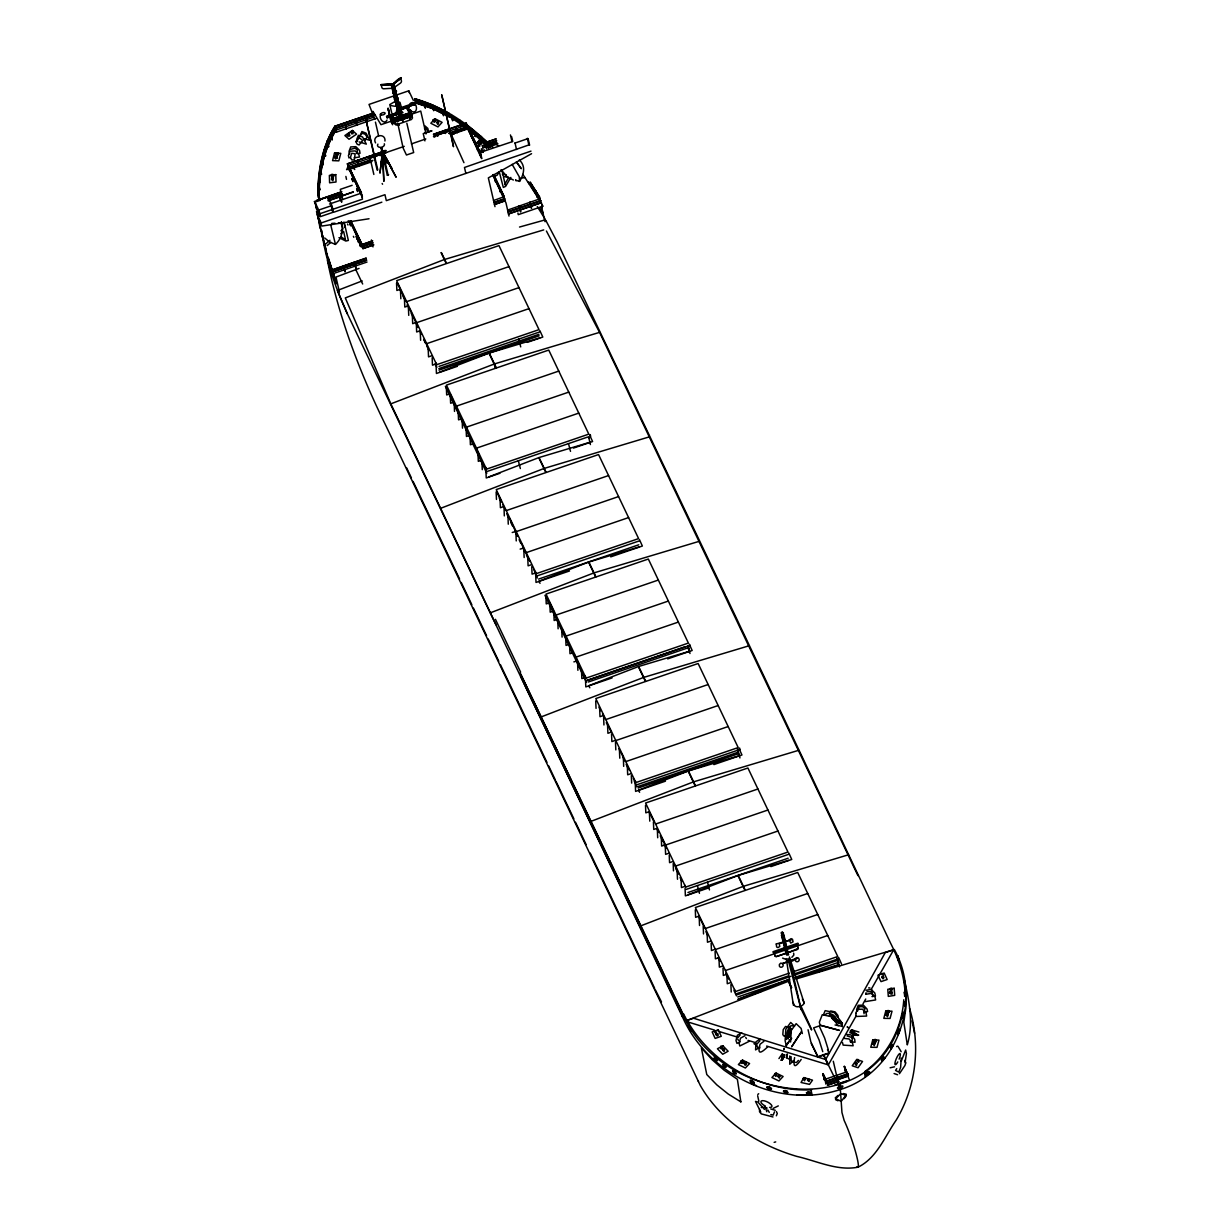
<?xml version="1.0" encoding="UTF-8"?>
<svg xmlns="http://www.w3.org/2000/svg" width="1230" height="1230" viewBox="0 0 1230 1230"><rect width="100%" height="100%" fill="white"/><g stroke="black" fill="none" stroke-linecap="round" stroke-linejoin="round"><path stroke-width="1.5" d="M353.302 131.564L351.934 132.717M904.865 1006.079L904.911 1002.527M434.528 134.331L437.788 136.161M341.725 191.926L316.541 200.552L341.617 191.711M366.186 258.3L333.361 269.524L366.11 258.054M334.206 273.26L367.032 262.036M362.481 246.707L373.167 242.787L362.404 246.477M449.119 113.345L431.73 104.704L414.941 98.784C444.814 107.087 470.767 125.614 492.523 147.262M424.965 133.086L431.991 130.903M493.522 200.567L504.208 196.646M483.559 143.111L496.274 138.867L483.59 143.372M482.714 147.954L497.058 142.772L482.683 147.708M507.59 210.099L540.324 198.676M540.8 200.613L507.975 211.883L540.939 200.767M508.436 213.836L541.431 202.658L508.513 214.035M541.246 202.643L542.768 206.256L518.276 214.65L517.907 213.021M541.323 202.827L522.873 174.399M477.317 149.799L477.655 150.029M479.562 143.495L480.423 142.357M905.049 991.826L905.28 996.239L905.049 991.826C903.881 974.744 898.284 958.385 890.597 943.179L725.838 595.935M317.786 195.263C317.878 171.37 321.937 146.801 334.821 126.26L336.451 132.225M318.032 195.232C318.124 171.354 322.183 146.816 335.052 126.306L372.982 113.129M318.247 197.246C318.339 173.353 322.398 148.784 335.283 128.243L373.443 115.113M318.493 197.215C318.585 173.338 322.629 148.799 335.513 128.289L375.335 114.728M318.708 199.229C318.801 175.337 322.844 150.767 335.744 130.226M318.954 199.199C319.047 175.321 323.09 150.783 335.975 130.272M358.468 138.191L358.514 137.084M790.598 1041.979L791.259 1030.463L796.148 1023.668L801.114 1028.434L802.344 1033.538M839.337 1023.591C836.431 1019.947 844.195 1022.76 841.981 1023.944M850.284 1031.647C854.435 1031.524 848.854 1028.787 851.083 1032.508C854.266 1036.337 855.88 1030.156 851.529 1030.171M780.696 1060.168C785.893 1059.599 781.773 1052.634 781.696 1060.306M791.413 1029.648C790.982 1025.113 787.246 1033.369 790.46 1032.277M836.892 1022.376L835.631 1017.179L832.925 1014.781L829.681 1013.428L826.76 1013.458L824.961 1014.888M837.876 1017.225L838.014 1015.519L835.093 1011.906L830.773 1010.983L829.512 1011.983M381.392 161.499L384.513 162.068M722.164 1046.868C721.334 1053.541 719.55 1042.394 721.902 1047.407M776.422 1074.39C776.115 1080.57 773.178 1070.177 776.33 1074.559M396.337 93.757L393.662 94.556M398.213 101.49L395.537 102.29M396.321 105.488L398.935 104.442L396.337 105.719M805.266 1078.71C805.804 1076.235 800.853 1078.925 804.02 1079.387M830.096 1015.427L838.814 1022.484M718.013 1033.6L717.321 1034.399M718.366 1035.014C717.336 1037.674 714.369 1033.569 716.583 1032.8M904.096 1002.865L904.25 1001.835L904.465 1003.034M789.752 1055.986L789.752 1064.227L793.934 1060.491M794.595 1057.6C792.935 1067.425 794.795 1068.486 801.191 1059.476M865.859 994.148L866.012 992.779M357.284 151.521L357.438 150.26L355.178 148.184L350.688 149.307M382.315 153.012L379.962 173.138L382.515 153.012M855.711 1034.584L851.913 1030.986M857.971 1035.445L855.972 1035.107M891.427 992.656C894.994 995.916 885.369 993.071 891.596 990.919C894.195 985.322 886.292 990.119 891.566 989.412M892.027 992.164L891.104 991.057M335.021 157.594C333.361 154.334 339.48 157.163 335.16 157.794M336.282 154.304C333.545 151.967 340.51 152.474 336.805 154.442M337.005 157.963L335.559 159.054L334.745 157.302M338.05 154.596L336.605 155.672L335.898 154.088M903.789 999.759C901.959 1027.942 887.753 1055.109 864.705 1071.668L865.12 1076.803L870.517 1072.422M414.91 99.015L416.063 103.366M395.491 90.267C398.812 91.727 392.601 94.664 392.631 91.543M394.461 99.615L394.523 98.323M397.29 97.693C400.857 99.369 393.523 102.105 394.615 98.615M396.46 90.928L395.214 93.065L392.739 92.511L392.8 91.205L396.291 90.943M874.868 1043.532C872.27 1041.656 875.591 1037.028 875.668 1040.657M784.279 1054.679L782.972 1057.17L782.941 1054.786M786.431 1039.488L788.399 1034.292L789.829 1034.322M784.909 1054.833L783.833 1057.508M903.066 1018.302L904.127 1011.414M451.564 134.008L465.74 129.089L451.533 133.747M856.787 1063.397C853.051 1059.553 856.987 1069.731 856.818 1063.212M759.556 1109.491L759.54 1111.782L761.293 1113.888L772.978 1116.963M789.629 1059.353L786.431 1057.692L787.062 1054.11M856.557 1009.861L858.233 1005.31L863.352 1005.11L866.996 1009L867.611 1011.552L864.075 1012.152M857.402 1011.337L859.186 1006.77L862.614 1006.632L864.875 1008.831L863.983 1013.72M790.629 1029.787L790.598 1028.864L789.091 1034.599L789.967 1031.739M905.08 1062.689L906.418 1053.572L905.664 1050.036L901.236 1061.213M778.944 1058.569L782.388 1053.618M477.655 142.511L477.471 141.911M789.414 1036.952L789.814 1034.245M902.497 1013.751C878.528 1124.558 720.411 1103.51 682.819 1013.904M791.075 1056.632L791.198 1060.983L795.456 1062.428M774.131 952.097L775.131 955.895M377.149 170.109L374.258 157.717L375.288 158.409L374.258 157.717M451.01 133.978L453.486 146.724L441.708 94.756L450.78 134.562M898.792 1033.415L899.745 1030.279M360.405 134.993L361.912 131.533L366.063 133.163L369.815 140.312L364.372 138.775M349.351 134.516C351.903 137.391 344.907 135.807 348.244 135.131M823.531 1014.627L825.161 1010.645L834.355 1012.613L841.089 1021.607L842.319 1026.727M515.831 180.256L519.567 181.394C523.273 175.536 526.517 166.388 519.291 159.946M898.684 1030.156C896.409 1044.132 902.036 1019.24 897.839 1033.83M539.54 197.354L530.084 182.025L539.77 197.261M530.499 184.1L540.231 199.245L530.73 184.008M530.96 186.084L540.524 201.382M391.54 116.604L392.816 116.681L391.325 116.558M392.124 115.804L391.048 115.974L391.863 115.159M381.792 147.615L388.188 175.383L387.327 175.167L381.1 148.446L382.084 147.754M407.191 107.656L408.329 108.471L408.36 107.394M387.327 175.167L388.634 174.722M411.635 115.143L409.667 117.05L392.893 122.354M774.5 1111.874L773.193 1115.103L770.841 1114.534M347.429 163.898L386.112 150.521L347.536 163.775L361.512 193.11L347.291 163.851M348.444 167.741L370.153 160.438M339.326 196.815L353.241 191.834M466.109 123.261L480.13 152.505M482.944 152.489L481.314 148.892L483.144 152.335M684.51 1017.118L520.213 672.948M337.666 153.812L337.835 152.966M336.866 156.994L335.759 157.701M742.797 1061.598C745.057 1062.566 740.245 1065.242 740.814 1061.536M841.028 1023.975L842.427 1023.222M882.525 974.375L882.54 973.514M784.217 1049.036L783.771 1049.667L784.079 1048.36M477.563 143.326L477.209 142.542M478.639 140.543L478.593 142.142L480.853 141.358L480.546 140.481M479.562 143.172L481.207 142.342M333.392 175.398C331.546 178.104 329.855 173.338 333.023 174.399C336.267 178.811 328.794 176.72 332.269 176.075M333.176 178.919C332.792 174.952 329.379 181.502 333.422 178.734M789.168 1034.691L788.43 1037.336L789.107 1034.476M782.326 1059.63L783.049 1056.939L782.295 1059.876M888.06 1014.627L886.953 1015.427M398.197 98.708L396.352 99.984L394.63 99.599M851.145 1042.394L852.359 1040.042L851.744 1037.428L847.07 1035.967M852.267 1037.905L853.558 1034.707L852.036 1033L849.761 1032.739M856.941 1063.397L855.496 1064.227M737.862 1037.736L740.091 1035.03M881.326 1058.861L883.893 1056.662L881.372 1060.66M834.463 1077.434L825.699 1059.522L885.262 952.62L894.333 949.529C922.808 1000.543 897.024 1072.314 840.367 1089.503C781.035 1109.199 711.709 1076.68 684.541 1021.346L520.613 676.177M856.295 1015.642L828.42 1064.75L823.593 1054.617L829.066 1052.972L827.498 1049.682M862.999 1003.849L865.736 999.021M871.547 988.766L893.703 949.745L795.871 979.065M504.731 184.362L508.39 178.027M477.655 142.203L477.855 142.926M499.057 172.077L497.32 175.075L495.014 176.121L494.368 175.26M510.865 177.412L505.622 186.376L503.316 187.421L499.426 172.415M797.839 948.622L787.923 952.697L796.794 949.622A1.614 1.169 -25.5 0 0 798.055 947.992L797.178 944.194M865.966 1073.344L865.428 1074.543A2.629 0.8 -48.5 0 0 865.812 1074.974L868.042 1073.129L868.226 1071.499M776.361 1115.779L777.283 1113.519L776.391 1111.536M798.408 1060.414L796.41 1062.582M891.166 1048.729L892.903 1046.007M787.4 1054.356L786.431 1057.692M790.106 1039.581L786.262 1045.485L791.705 1038.243M896.778 1068.624L895.563 1070.423L898.746 1072.114L900.637 1067.363L901.236 1058.046M899.453 1073.667L904.911 1065.549L905.864 1062.782L904.619 1060.414M324.689 237.974L329.471 241.926L335.452 244.401C341.371 238.881 344.031 230.61 340.879 222.738M733.311 1070.638L736.155 1074.082M842.227 1026.327L835.062 1024.974M787.677 1037.72L788.753 1037.597M782.588 1053.926L781.819 1056.708L783.818 1057.508M414.064 103.889L414.295 103.566A2.46 1.107 -15.7 0 0 413.711 102.613L412.696 102.536A2.291 1.03 -15.7 0 0 410.497 103.289L409.913 103.92A2.46 1.107 -15.7 0 0 410.482 104.873L411.497 104.95A2.291 1.03 -15.7 0 0 412.665 104.704M349.212 134.7C350.15 131.118 344.508 136.13 349.12 134.946M844.118 1098.667L846.148 1095.992M435.451 120.448L434.451 120.878M438.68 122.385C437.373 129.35 436.143 115.758 438.234 122.646M881.895 1061.413L885.246 1057.585M881.956 976.282L882.663 977.696M891.919 992.379L890.105 992.825M887.66 1014.996C883.709 1008 893.334 1010.63 887.614 1013.397M742.643 1061.767C744.457 1059.384 738.507 1060.844 741.398 1062.059M778.344 1076.819C783.264 1075.543 775.207 1074.42 778.667 1076.757M779.774 1076.481L779.282 1078.157L778.175 1076.634M388.695 110.239L389.91 116.712M359.56 135.977L362.42 133.224L365.202 134.316L367.14 137.037L365.003 140.374M479.1 144.986L478.532 145.863M855.573 1033.877L855.173 1035.045M856.48 1035.045L854.512 1032.216L852.851 1033.169M407.607 107.548L410.205 119.202L408.683 113.175M406.853 106.918L408.437 107.302L407.822 106.318M410.19 114.575L411.174 113.16L409.867 109.901M478.67 140.604L479.762 140.036M866.704 1072.468L869.195 1071.468L866.443 1074.759A2.629 0.8 -48.5 0 1 866.058 1074.328L867.75 1071.868M835.216 1097.929L837.999 1095.392M332.269 139.774L330.947 133.67L332.315 139.62M328.595 146.754L327.303 140.727L328.671 146.678M356.685 125.199L355.393 119.172L356.915 125.214M325.535 156.026L324.243 149.999L325.612 155.949M367.124 121.632L365.833 115.605L367.355 121.647M321.845 159.054L323.183 164.928M321.368 174.291L320.077 168.264L321.599 174.306M320.061 182.271L318.77 176.244L320.307 182.271M414.879 98.815L415.817 103.351M319.785 189.758L318.57 183.885M319.308 198.276L318.017 192.249L319.554 198.276M358.868 166.265L357.576 160.238L359.114 166.281M425.149 107.886L423.858 101.859L425.396 107.886M370.199 162.391L368.877 156.518M358.145 189.405L356.7 183.301L358.238 189.343M443.4 115.758L442.216 109.747M452.532 120.632L451.256 114.621L452.778 120.648M461.327 126.367L460.035 120.356L461.573 126.383M457.206 132.594L455.915 126.582L457.452 132.609M470.383 132.287L471.997 138.237L470.629 132.287M475.241 136.576L473.95 130.549L475.334 136.499M488.525 147.923L487.234 141.896L488.602 147.846M481.591 158.608L467 127.074L481.176 156.425M495.49 181.871L494.199 175.844L495.736 181.871M499.18 186.022L500.379 192.126L499.211 186.099M824.269 1079.74L823.024 1073.621L826.683 1081.185M845.733 1072.529L844.318 1066.333L847.747 1073.99M849.361 1079.894L844.395 1066.379L845.81 1072.468M324.274 245.201L329.917 240.296M340.91 230.748L343.016 228.918L341.387 221.831L341.632 222.814L338.327 223.014M327.195 245.554L330.901 242.325M340.802 233.715L343.585 231.302M397.844 105.011L398.966 102.767M349.335 134.746L348.521 135.085M853.682 1032.77L852.897 1032.908M855.88 1034.584L853.789 1032.77M393.846 87.791L400.411 83.133A1.707 1.061 -54.4 0 0 401.426 80.996L400.857 78.182L393.139 84.378C397.136 78.151 409.037 73.262 393.154 83.948L400.088 113.683L403.01 112.699L398.766 108.056L397.075 108.624L395.476 115.266L398.397 114.267L391.524 84.04L381.069 84.655L391.432 84.286L381.192 84.885L381.93 87.653A1.722 1.215 6.8 0 0 383.898 88.775L392.462 88.268M759.848 1038.996L756.035 1041.856L755.589 1049.897L759.909 1047.284M763.876 1041.364L760.063 1044.224C757.127 1054.863 760.586 1053.695 767.781 1046.761M807.234 1092.394L807.772 1093.762A2.06 0.83 6.4 0 0 809.448 1094.054L810.893 1093.777A2.629 1.061 6.4 0 0 811.293 1093.086L810.386 1092.378A2.06 0.83 6.4 0 0 808.725 1092.086L806.357 1092.778L807.141 1093.977A2.06 0.83 6.4 0 0 808.817 1094.27L810.263 1093.993A2.629 1.061 6.4 0 0 810.662 1093.301L809.755 1092.594A2.06 0.83 6.4 0 0 808.095 1092.302L807.541 1092.332M888.829 1011.798L887.998 1012.182M874.73 1043.963L873.9 1044.332M791.859 957.294L793.827 955.08L793.642 953.158M883.755 977.42L882.94 977.681M898.546 1029.817L897.377 1033.8M400.857 78.182L393.154 83.948M332.776 175.905L333.376 174.952M724.547 1049.82L722.871 1050.066M451.702 134.916L456.976 131.718M784.14 1054.802L783.249 1054.679M741.721 1032.816L737.339 1035.26L735.986 1040.519L736.97 1043.409L739.922 1041.779M744.903 1035.737L740.522 1038.182L739.168 1043.44L739.784 1045.992L748.993 1041.41M855.603 1033.861L858.694 1035.107M781.604 935.477C781.481 933.539 783.233 935.553 781.465 935.184L786.016 953.681M409.267 115.266L411.374 113.145L409.99 109.778M409.728 117.25L411.712 114.313L407.069 107.687L410.39 111.93L411.973 116.373M381.069 148.323L382.253 147.723M383.268 151.336L385.021 150.444M385.205 150.69L381.3 152.028M840.321 1088.735C849.423 1082.523 830.619 1088.627 840.321 1088.735L841.95 1112.504L844.164 1120.515A28.182 3.075 71.1 0 1 855.696 1152.387A28.182 3.075 71.1 0 1 857.003 1166.732M773.316 1108.307L778.313 1105.908M454.946 132.179L454.47 133.732M875.545 1040.888L874.438 1040.98M858.602 1060.875L857.187 1060.998M525.179 177.535L519.813 178.335M759.956 1040.734L756.696 1044.316L757.311 1046.915L759.663 1048.329M476.625 143.295L477.84 142.772M476.825 143.71L478.04 143.187M477.947 146.062L479.27 145.355M742.52 1061.982L741.629 1062.197M809.094 1080.201L808.187 1080.401M395.937 105.949L396.967 105.519M497.105 145.524L498.534 145.601M541.907 207.885L541.738 205.641M339.096 289.834L362.189 280.917M439.341 372.29L488.971 353.164L496.013 367.924M543.706 229.902L444.322 259.545L345.292 297.921L390.832 403.855L494.399 363.942L599.579 332.377L857.925 875.622M489.125 476.779L538.771 457.637L545.797 472.397M440.617 508.328L544.183 468.415L649.363 436.865M538.909 581.252L588.555 562.11L595.597 576.885M490.416 612.801L593.967 572.888L699.163 541.338M588.709 685.725L638.339 666.599L645.381 681.359M540.201 717.29L643.475 677.469L748.947 645.812M638.493 790.214L688.139 771.072L695.165 785.832M589.985 821.763L693.551 781.85L798.731 750.3M688.293 894.687L737.923 875.545L744.965 890.32M682.05 1014.581L347.398 313.881C335.206 287.267 325.397 259.284 321.491 230.164M738.077 999.16L787.707 980.033L791.382 987.736M788.338 981.325L686.955 1020.454L693.612 1018.24L825.699 1059.522M867.042 991.626L872.024 991.811L872.992 996.515M486.865 147.907L497.904 143.726M786.308 948.561L798.239 944.04M761.232 1107.6L762.431 1107.185M413.326 100.337L408.775 90.805L369.015 104.427L374.796 119.341M373.059 113.36L334.868 126.198L336.205 132.21L376.242 118.403M335.836 130.134L373.905 117.096M391.817 120.971L380.977 124.676L372.951 111.346L373.566 113.96M411.696 114.159L420.737 111.069L426.01 133.947M430.9 130.995L423.243 133.609L424.934 140.897M433.467 134.224L466.155 123.123L480.254 152.459M433.544 134.454L466.201 123.277M404.224 146.355L370.061 158.055L373.843 174.445M411.42 143.895L425.795 138.959M433.452 136.346L449.58 130.826L463.941 162.668M380.5 154.503L347.921 165.696L361.974 195.093M380.885 154.457L386.512 152.52M433.929 136.207L466.616 125.106L480.715 154.442L466.57 125.245M380.07 155.656L381.039 155.318M434.005 137.191L434.974 136.853M348.29 167.664L370.061 160.208M448.889 133.224L467.031 127.013L448.935 133.47M372.89 160.377L346.537 169.586L371.245 161.192M348.459 169.725L371.814 161.73M451.456 134.47L467.754 128.889M352.134 185.315L340.31 189.358L342.663 199.568M481.453 142.449L481.914 143.603L479.669 144.371L479.531 143.433M314.219 201.597L327.903 196.908M320.384 200.259L315.095 202.074L316.617 208.685M479.208 146.17L480.115 145.863M327.703 198.614L342.078 193.694M482.221 145.724L496.736 140.85L482.252 145.97M327.826 198.829L342.186 193.91M328.164 200.598L353.348 192.049M328.272 200.813L342.647 195.908M478.685 150.644L478.501 149.245L478.947 150.875M480.623 150.936L481.422 150.906M329.532 204.011L361.113 193.202L362.481 199.152L319.047 214.02M515.062 143.034L527.439 138.79M528.931 144.909L464.479 167.48L465.847 173.43M381.854 202.181L321.199 222.953L317.232 214.65M530.991 151.121L386.328 200.644L384.959 194.709L333.499 212.313L331.977 205.718L328.01 197.4M361.943 244.493L372.736 240.88L362.02 244.724M504.746 198.86L493.983 202.55L504.669 198.63L493.368 174.814M362.865 248.46L373.628 244.77M373.689 245.016L362.927 248.691L349.812 221.262M505.13 200.613L494.429 204.534L505.192 200.844M366.571 260.037L333.638 271.43L366.648 260.283M338.173 292.402L339.418 291.971L335.975 277.058L359.068 268.401M546.212 221.169L544.967 221.6L541.523 206.686M399.812 289.465L396.875 290.464L396.552 283.008M406.653 301.642L508.974 266.618M407.73 306.055L404.793 307.07L404.47 299.613M415.648 322.66L412.696 323.675L412.373 316.218M416.663 322.66L518.999 287.62M419.599 330.962L416.663 331.977L416.34 324.52M426.687 343.662L529.008 308.638M431.469 355.87L428.532 356.869L428.209 349.428M435.42 364.172L432.483 365.172L432.161 357.73M436.696 364.68L539.017 329.64L498.965 245.6L396.644 280.64L436.696 364.68L435.712 362.635M439.033 366.402L539.555 331.977M438.818 368.6L538.971 334.299M439.002 370.138L539.171 335.836M457.314 366.325L436.435 373.474L436.112 366.033M527.301 342.371L542.799 337.066L539.878 330.655M449.611 393.938L446.675 394.938L446.352 387.496M453.562 402.241L450.626 403.24L450.303 395.799M456.438 406.131L558.774 371.091M461.481 418.846L458.544 419.845L458.221 412.404M466.462 427.133L568.783 392.109M469.383 435.451L466.447 436.45L466.124 428.993M473.35 443.738L470.398 444.753L470.091 437.296M476.471 448.151L578.792 413.111M481.253 460.343L478.316 461.358L477.993 453.901M486.48 469.153L588.801 434.129L548.749 350.073L446.429 385.113L486.48 469.153L485.512 467.108M487.019 471.49L587.556 437.08M588.555 437.941L589.508 437.511M499.934 473.258L486.234 477.963L485.912 470.506M573.503 448.074L592.583 441.539L589.677 435.128M590.415 444.553L588.57 436.758M503.347 506.714L500.41 507.713L500.087 500.272M506.237 510.604L608.558 475.564M515.216 531.621L512.218 532.498M516.246 531.606L618.567 496.582M523.134 548.226L520.136 549.103M526.255 552.624L628.591 517.584M531.053 564.831L528.101 565.831L527.793 558.389M535.004 573.134L532.067 574.133L531.744 566.692M536.28 573.641L638.601 538.602L598.549 454.562L496.228 489.586L536.28 573.641L535.296 571.581M639.139 540.939L536.818 575.978L533.728 569.505M538.586 579.084L638.754 544.798M569.459 570.981L536.019 582.436L535.696 574.979M610.726 556.852L642.368 546.028L639.462 539.616M540.047 583.327L538.955 581.436M549.18 602.885L546.243 603.899L545.92 596.442M553.146 611.187L550.21 612.202L549.887 604.745M556.022 615.077L658.342 580.053M557.098 619.49L554.161 620.504L553.838 613.047M566.031 636.095L668.367 601.055M568.967 644.397L566.031 645.412L565.708 637.955M572.919 652.7L569.982 653.699L569.659 646.257M576.055 657.097L678.376 622.073M576.885 661.002L573.872 661.878M584.788 677.607L581.851 678.606L581.529 671.165M586.064 678.114L688.385 643.075L648.333 559.035L546.012 594.075L586.064 678.114L585.08 676.054M586.602 680.451L685.341 646.642M585.818 681.02L690.23 645.273M688.139 646.903L689.108 646.565M588.186 682.035L688.354 647.733L688.016 646.98M612.079 677.915L585.803 686.909L585.495 679.467M667.69 658.88L692.167 650.501L689.261 644.09M589.831 687.801L588.755 685.91M689.999 653.514L688.154 645.719M602.931 715.676L599.994 716.675L599.671 709.233M605.821 719.565L708.142 684.526M610.849 732.28L607.912 733.28L607.589 725.838M614.8 740.583L611.864 741.582L611.541 734.126M615.83 740.568L718.151 705.528M625.839 761.585L728.16 726.546M630.621 773.778L627.684 774.792L627.362 767.336M635.849 782.588L738.185 747.563L698.133 663.508L595.797 698.548L635.849 782.588L634.88 780.543M636.387 784.924L738.723 749.9M637.97 786.508L738.138 752.207M638.17 788.046L738.338 753.744M665.445 781.173L635.602 791.397L635.28 783.941M713.892 764.583L741.951 754.974L739.046 748.563M639.631 792.289L638.539 790.383M648.764 811.846L645.827 812.846L645.504 805.404M655.605 824.039L757.926 788.999M656.682 828.451L653.745 829.451L653.422 822.009M664.584 845.056L661.648 846.056L661.325 838.614M665.615 845.041L767.935 810.017M668.551 853.359L665.615 854.358L665.292 846.917M672.503 861.661L669.566 862.661L669.243 855.219M675.624 866.058L777.96 831.019M684.372 886.569L681.435 887.568L681.113 880.111M685.648 887.076L787.969 852.036L747.917 767.997L645.596 803.021L685.648 887.076L684.664 885.016M686.186 889.398L788.507 854.373M687.954 892.519L788.123 858.233M708.065 888.106L685.387 895.87L685.064 888.414M770.872 866.612L791.751 859.463L788.83 853.051M698.563 916.319L695.611 917.334L695.304 909.877M705.39 928.512L807.726 893.487M710.417 941.227L707.481 942.242L707.158 934.785M714.384 949.529L711.447 950.544L711.125 943.087M715.414 949.529L817.735 914.49M718.335 957.832L715.399 958.831L715.076 951.39M722.287 966.134L719.35 967.134L719.027 959.692M772.947 951.743L785.048 947.592M785.847 947.331L797.947 943.179M725.423 970.532L827.744 935.507M726.254 974.437L723.317 975.436L722.994 967.995M787.431 961.368C779.22 966.257 782.541 960.707 779.343 964.597C778.559 969.317 785.463 967.057 782.434 963.536L787.615 961.891M790.137 960.445L797.132 958.339M797.071 958.37L795.38 958.954C794.442 963.797 801.53 961.676 798.485 958.047C795.103 955.833 794.534 962.506 790.306 960.968M730.205 982.739L727.268 983.739L726.945 976.297M734.448 989.489L735.432 991.549L789.291 973.115M792.873 971.885L837.753 956.51L797.701 872.47L695.38 907.509L735.432 991.549M735.971 993.886L788.03 976.051M793.412 974.221L838.291 958.846M737.216 994.716L790.875 976.343M794.457 975.113L837.384 960.415M737.754 996.992L789.614 979.234M794.98 977.404L838.983 962.183M738.123 999.344L761.447 991.349M817.074 972.315L838.599 964.935L836.954 957.939M878.051 975.144L884.17 973.038L887.153 979.526L881.034 981.617L878.22 975.851M829.128 1053.264L817.996 1057.077L811.231 1043.501M824.177 1079.617L845.748 1072.237M826.529 1081.109L847.824 1073.821M826.606 1081.355L847.901 1074.051M848.285 1075.804L826.99 1083.107L823.362 1075.65L827.144 1083.169M827.067 1083.338L848.362 1076.035M825.914 1084.153L825.269 1080.878M811.031 1090.057L812.077 1094.961L796.917 1094.961M827.452 1085.091L838.768 1081.216M827.513 1085.321L838.829 1081.447M834.863 1084.952L847.27 1081.17M839.06 1087.704L840.013 1087.873L838.906 1083.569L847.178 1080.739M392.57 90.021L395.214 89.114M400.78 107.702L413.895 103.228L414.479 104.442L401.503 109.562L400.78 107.702L401.503 109.562M402.564 107.779L412.404 104.427M402.687 108.04L405.962 106.918M401.364 108.917L414.479 104.442M401.38 109.301L408.129 107.179M386.497 116.266L396.337 112.914L396.936 114.405L387.096 117.757L386.62 116.742L396.337 112.914M394.184 118.049L408.744 113.099L410.589 110.408M352.549 132.563L350.858 131.733L352.795 130.872L353.041 133.701L351.58 133.793L351.057 132.117M394.646 120.033L409.206 115.082L393.539 120.463M409.667 117.05L393.984 122.324M395.814 125.014L411.435 119.51L412.496 117.942L410.789 110.346L408.806 113.283L394.246 118.249L395.614 124.169L394.307 118.157M450.657 134.839L450.349 134.193M832.233 1017.979C835.754 1017.102 828.451 1012.413 829.573 1016.226M773.24 952.589L785.524 948.822M519.521 227.043L545.505 219.786M539.816 337.896L489.263 353.056L496.305 367.832M589.601 442.37L539.048 457.545L546.089 472.305M639.4 546.858L588.847 562.018L595.874 576.778M689.184 651.331L638.631 666.491L645.673 681.266M788.768 860.277L738.215 875.452L745.257 890.213M848.531 854.773L743.335 886.323L639.785 926.236L650.04 946.793M795.226 977.758L838.553 964.766M774.147 1142.347L775.715 1141.901M394.907 101.567L389.756 104.581L391.724 112.96M715.968 1031.647L715.076 1031.693M716.26 1032.954L715.091 1032.8L714.584 1031.063M716.475 1034.553L717.367 1034.492M883.248 977.712L882.356 977.758M479.147 145.955L478.901 144.909M776.407 956.571L785.663 953.435L776.76 956.448A1.568 1.138 -25.5 0 1 775.023 955.833L775.715 956.433M720.35 1047.714L721.518 1047.76M745.395 1063.765L746.518 1062.905L745.103 1063.889M774.393 1074.897L775.792 1075.066M804.62 1079.387L803.697 1079.448M332.577 179.349L331.731 179.472M434.759 120.924L433.575 120.863M438.28 122.739L437.357 122.769M890.12 1067.794L894.517 1066.81M407.637 106.503L408.176 107.118L407.484 106.103M392.447 120.171L391.494 119.848L394.676 120.11M410.082 117.096L410.958 117.311L408.575 107.487M865.966 990.273L871.148 989.443L874.807 992.979L875.452 996.008L871.978 996.561M866.151 994.224L871.332 993.394L874.991 996.93L875.637 999.944L865.197 1001.635M347.168 168.079L352.349 167.249L354.778 169.494M369.046 218.756L321.906 226.059L317.955 217.756M394.845 106.257L390.771 105.565M787.738 1092.717L786.77 1092.717A2.122 0.876 18.6 0 1 785.155 1092.178L784.171 1091.302A2.475 1.015 18.6 0 1 784.417 1090.61L785.724 1090.503M890.751 989.673L889.705 989.12L890.827 991.103M890.935 992.841L889.736 992.303M331.716 223.429L335.021 223.23M717.059 1034.461L716.229 1034.461M808.494 1080.278L807.618 1080.278M481.73 152.243L480.254 152.197M356.577 153.458L360.036 153.289L359.514 150.352L355.854 146.678L350.719 146.924L349.043 151.336L349.658 153.781M354.209 157.778L359.483 157.04L358.868 154.596L355.224 150.921L350.073 151.167L348.413 155.58L349.028 158.024M437.972 122.693L437.096 122.677M381.223 85.024L391.571 84.916M811.662 1089.842C759.064 1092.209 706.635 1060.921 683.45 1013.689M851.637 1029.91L858.894 1032.016M897.577 1074.743L894.087 1073.529M433.637 110.731L432.422 104.873M351.842 172.861L353.102 178.811M868.657 987.89L869.933 987.936M788.538 1036.598L787.538 1036.813L787.907 1037.828M781.819 935.43L786.985 955.356M391.986 117.111C390.51 122.862 396.921 128.181 392.555 116.543M392.401 120.248L393.523 120.263M392.862 122.231L394.015 122.37M750.592 1080.494L750.438 1080.463A2.322 0.8 42.7 0 0 750.039 1080.909L751.053 1082.431A2.245 0.846 36.9 0 0 753.667 1083A2.245 0.846 36.9 0 0 750.777 1080.509M506.145 174.768L502.424 174.368L503.055 175.229L501.825 169.924M508.298 177.135L503.377 176.628L505.361 185.223M846.302 1034.399L851.16 1034.953L854.65 1039.227L855.035 1042.256L850.13 1041.687M844.195 1038.397L849.054 1038.95L852.544 1043.225L853.159 1045.777L843.134 1045.116L842.519 1042.563M887.676 1013.658L885.846 1014.135L886.692 1015.334M785.432 959.169L782.618 958.124M792.704 1025.928L791.044 1025.697C787.246 1028.603 785.724 1034.876 788.261 1039.027M479.731 139.974L480.576 140.543M480.746 142.403L481.007 143.541L479.762 143.357M434.175 120.894L433.375 120.709M397.536 101.352L399.996 102.413L401.472 107.687M381.177 114.913L382.192 114.99A2.306 1.046 -15.7 0 0 384.406 114.236L385.005 113.606A2.475 1.122 -15.7 0 0 384.437 112.637L383.406 112.56A2.306 1.046 -15.7 0 0 381.254 113.406M424.488 128.351L429.132 131.518M770.549 1089.211L770.072 1089.119A2.168 0.861 28.3 0 1 768.104 1088.058L767.551 1087.382A2.383 0.938 28.3 0 1 767.689 1086.659M832.049 1017.195L832.633 1017.917M843.334 1093.562L846.194 1094.177M789.814 1027.388L785.509 1026.481L783.218 1029.679L782.818 1034.43L783.556 1035.814L786.693 1036.552M763.615 1107.231L767.166 1108.092M770.733 1108.953L775.284 1110.306M388.618 163.267L385.559 162.514M383.76 181.164L382.561 153.473L383.945 181.164M847.224 1026.743L848.223 1027.604L847.378 1027.342M687.001 1021.7L714.492 1030.094M718.151 1031.217L736.478 1036.829M748.04 1040.365L755.235 1042.563M766.644 1046.053L828.144 1064.842L823.316 1054.71L817.935 1056.785L810.878 1041.995L808.064 1029.771M838.783 1022.468L839.168 1021.53L832.633 1017.917M851.929 1030.986L851.268 1031.632L852.913 1032.908M807.956 1080.278C808.233 1074.958 811.293 1085.352 807.357 1079.755M415.402 100.768C443.984 108.932 469.26 126.229 490.432 146.754M415.371 100.998L432.191 106.687M415.863 102.751L432.683 108.44L450.088 117.096L467.446 128.673M415.832 102.982L432.652 108.671L450.026 117.311M397.213 97.385L398.243 98.369M394.615 123.892L399.412 125.229M857.51 1060.983C857.218 1055.601 860.846 1065.964 857.126 1060.783M874.576 1042.302L876.16 1041.887L875.914 1039.919M874.638 1042.579L872.992 1042.856L873.008 1044.024M513.402 180.011L507.513 177.166L501.025 169.679M751.699 1083.784L756.481 1085.644M359.206 141.927L366.325 144.11L362.558 136.976L358.407 135.346L356.915 138.806L357.53 141.266M723.763 1063.889C721.441 1064.519 727.837 1069.762 725.577 1065.657M392.939 122.277L390.371 118.695M683.127 1017.256L682.173 1016.257M835.524 1099.635L837.968 1100.773M338.973 237.667L345.845 241.049L348.367 240.45L344.277 222.768M340.802 236.652L345.569 239.896M450.411 134.454L451.379 134.885M733.803 1070.684L734.956 1071.561M838.199 1022.976L840.09 1022.837L839.89 1021.192M753.929 1043.67L756.235 1045.039M788.43 954.511L785.463 953.004L788.522 954.849L783.894 935.015L782.695 934.723L783.326 933.801L787.508 953.173M841.166 1024.006L839.521 1022.022L841.797 1023.975M850.407 1030.863L850.837 1030.386M854.988 1035.137L853.036 1033.569M449.627 115.113L467.046 126.475L490.632 146.631M424.627 125.645L427.809 128.397L428.332 130.872M830.496 1016.134L831.664 1016.995M684.726 1019.193L520.674 674.932M466.647 124.538L492.723 147.139M467.569 128.504L489.817 147.369M467.385 128.643L489.617 147.492M331.593 179.273L332.884 180.702L333.315 178.519M713.784 1058.953L716.444 1061.167M839.875 1021.192L837.061 1019.808L836.984 1022.069M832.08 1018.409C835.693 1023.698 841.12 1019.516 834.155 1018.44C837.246 1022.791 833.141 1012.644 831.726 1017.779M411.881 111.53C417.231 113.929 417.739 106.041 414.295 102.997M794.565 1026.066L790.69 1022.453L785.786 1029.249L785.124 1040.764L786.354 1045.884M764.46 1109.429L757.865 1102.019L755.512 1101.434L760.786 1112.089M436.788 133.148L437.496 136.069M407.391 108.086L408.698 107.64M392.585 124.737L390.633 120.74M406.377 108.302L410.974 113.79M722.794 1049.867C724.209 1044.593 725.592 1055.648 722.625 1049.528M735.34 1071.991L736.17 1073.313M838.214 1025.682L831.48 1016.687L822.286 1014.719L819.349 1022.192L820.164 1025.589M516.385 161.791L521.289 168.695L517.015 162.883M512.157 164.359L519.26 176.797L519.567 181.394M682.804 1016.042L683.388 1016.872M395.522 90.482L392.908 91.466M771.179 1088.089L771.395 1088.412A2.383 0.938 28.3 0 1 770.949 1089.211L769.442 1089.334A2.168 0.861 28.3 0 1 767.474 1088.273L766.92 1087.597A2.383 0.938 28.3 0 1 767.366 1086.797L768.243 1086.889A2.168 0.861 28.3 0 1 770.211 1087.95L770.764 1088.627A2.383 0.938 28.3 0 1 770.318 1089.426M745.734 1037.505L746.426 1038.581M737.785 1039.258L738.492 1040.349M716.706 1058.323L717.474 1060.537L714.815 1057.231M539.724 208.008L542.999 212.575M537.295 206.563L545.259 219.355M425.365 127.29L425.98 128.289M767.797 1109.952L769.257 1112.351M901.16 1051.696L898.131 1046.576A11.885 2.721 -66.7 0 0 896.609 1046.576M687.97 1026.066L690.783 1030.986M392.201 168.879L383.099 152.689L392.032 169.017M541.815 204.441L542.768 206.256M546.105 220.939L557.19 242.049L712.893 568.767M546.428 231.04L599.579 332.377M655.498 990.104L661.509 1001.943M840.367 1089.503L838.645 1084.122M528.885 145.232L527.409 138.298M516.523 149.476L514.986 142.865M713.462 569.982L725.27 594.766M515.585 179.872L516.031 180.795M485.097 142.772L486.465 148.722M493.722 174.537L504.3 196.738M493.507 174.66L504.069 196.831M493.153 174.937L505.223 200.721M492.8 175.214L505.976 202.904L509.005 216.065M414.618 105.088L413.895 103.228M848.439 1075.881L844.656 1068.347L848.193 1075.973M390.202 118.664L391.371 121.263M802.375 999.037L803.882 1002.204A4.413 2.983 -8.9 0 1 800.899 1005.956L811.723 1029.695M441.385 252.581L446.336 262.974M695.457 785.739L688.416 770.964L738.984 755.804L737.37 748.993M788 979.926L791.674 987.629M441.093 252.688L446.044 263.082M811.431 1029.802L799.761 1006.355A4.413 3.029 -17.1 0 1 794.472 1005.433L792.95 1002.266M826.452 1081.278L822.978 1073.713L824.515 1079.755M382.176 183.485L382.545 184.254M347.752 165.835L362.435 197.077L348.321 167.71M397.182 282.977L405.654 300.75M409.498 308.838L416.432 323.382M424.135 339.542L427.225 345.999M450.057 393.908L453.132 400.38M462.372 419.768L467 429.47M474.703 445.629L479.316 455.331M496.766 491.923L501.379 501.625M502.916 504.854L505.238 509.712M509.082 517.784L516.016 532.329M521.412 543.645L526.794 554.961M527.562 556.575L529.884 561.418M549.626 602.869L554.253 612.571M561.956 628.73L566.569 638.432M574.272 654.591L578.899 664.292M602.5 713.815L604.806 718.658M608.666 726.746L610.972 731.589M620.981 752.606L623.303 757.449M627.146 765.537L629.468 770.38M633.312 778.467L635.618 783.31M649.209 811.831L653.837 821.517M661.54 837.692L666.153 847.378M673.856 863.552L678.483 873.239M699.778 917.918L704.39 927.62M726.73 974.483L729.036 979.341M399.719 289.142L401.411 292.786M403.056 296.261L405.531 301.458M407.145 304.733L408.837 308.376M411.266 313.404L412.957 317.048M415.402 322.06L417.908 327.441M419.522 330.716L421.214 334.36M423.658 339.388L425.349 343.032M426.948 346.307L428.64 349.95M435.205 363.634L436.896 367.278M449.504 393.631L451.195 397.275M456.976 409.39L459.451 414.587M461.066 417.877L462.757 421.521M476.748 450.795L479.254 456.161M480.869 459.451L482.56 463.095M499.288 498.104L500.979 501.748M506.729 513.694L508.421 517.338M510.896 522.535L512.541 525.994M514.97 531.022L517.492 536.388M519.106 539.678L520.797 543.322M523.227 548.334L524.918 551.978M526.532 555.268L528.224 558.912M534.789 572.596L537.31 577.962M549.087 602.577L550.779 606.221M557.344 619.905L559.035 623.548M560.634 626.839L563.109 632.035M564.77 635.495L566.461 639.139M576.332 659.741L578.838 665.123M580.452 668.413L582.144 672.057M598.872 707.066L600.563 710.709M606.298 722.656L607.989 726.3M618.69 748.64L620.381 752.283M622.857 757.48L624.502 760.94M626.116 764.23L627.807 767.874M634.373 781.542L636.894 786.923M648.702 811.723L650.347 815.183M656.912 828.866L658.604 832.51M660.218 835.785L662.739 841.166M664.354 844.457L666.045 848.1M675.9 868.703L678.422 874.069M680.067 877.543L681.727 881.003M698.456 916.012L700.147 919.656M705.882 931.602L707.573 935.246M718.259 957.586L719.95 961.23M725.7 973.176L727.391 976.82M733.956 990.504L736.463 995.87M445.368 386.312L486.788 473.243M544.952 595.259L586.372 682.204M400.842 298.767L400.519 291.31M408.744 315.372L408.421 307.915M420.614 340.279L420.291 332.823M454.516 411.42L454.254 404.101M462.495 428.148L462.173 420.706M482.268 469.66L481.945 462.203M496.459 499.426L496.136 491.969M508.267 524.195L508.005 516.877M516.246 540.923L515.923 533.482M524.149 557.528L523.826 550.087M558.113 628.807L557.79 621.35M562.079 637.109L561.756 629.652M577.9 670.304L577.577 662.862M596.043 708.372L595.72 700.931M603.945 724.977L603.623 717.536M615.815 749.885L615.492 742.428M619.782 758.187L619.459 750.731M623.672 766.351L623.41 759.033M631.651 783.095L631.328 775.638M649.778 821.148L649.455 813.707M657.696 837.753L657.374 830.312M677.484 879.266L677.161 871.824M699.516 925.498L699.255 918.18M703.529 933.939L703.206 926.482M731.22 992.041L730.897 984.6M340.987 192.111L342.109 198.061M339.219 196.677L341.832 201.905M350.781 220.677L362.158 244.555M339.126 196.8L341.571 201.92M350.519 220.708L361.928 244.632M350.427 220.954L362.619 246.538M350.166 220.985L363.065 248.522M348.228 220.708L348.767 221.815M347.521 224.06L347.967 224.998M353.379 236.345L353.825 237.282M319.954 189.835L318.339 183.87M356.131 270.308L362.666 284.007M495.444 619.32L520.628 672.164M520.905 674.84L684.141 1017.379M521.366 676.838L684.603 1019.363M390.832 403.855L496.121 624.794M406.546 467.723L411.435 477.993M413.08 481.422L459.605 579.053M461.235 582.466L471.843 604.745M473.473 608.158L486.542 635.572M488.172 639L498.78 661.263M500.41 664.677L546.935 762.308M548.565 765.737L555.099 779.436M555.914 781.158L573.872 818.826M575.502 822.255L586.11 844.518M590.2 853.082L654.683 988.397M838.629 957.524L841.535 963.936M904.65 996.454L904.373 991.933L904.68 994.301M375.55 142.895C371.352 135.208 385.866 132.24 384.959 141.035M334.729 277.488L326.211 253.042M337.358 290.495L347.398 313.881M328.302 257.654L336.497 283.792L327.98 257.608M789.445 956.94L804.282 1003.419M803.221 1079.002L804.635 1080.77L805.296 1078.526M765.26 1106.8L766.782 1111.736M380.593 114.528C378.533 119.264 384.744 125.137 387.004 120.048M881.91 977.297C884.278 981.832 883.878 975.421 882.494 973.96M787.861 958.662L801.114 1009.523M837.522 959.139L839.521 966.888M737.938 750.192L739.953 757.941M707.481 882.141L709.479 889.89M697.441 885.585L699.455 893.318M568.506 443.63L570.52 451.364M518.722 339.142L520.721 346.891M518.353 460.804L520.351 468.538M828.328 1049.774L824.638 1038.012L819.195 1025.958L813.63 1027.865L819.072 1039.919L822.762 1051.681M330.655 224.583L335.452 244.401M316.494 211.514L321.461 231.209M322.306 234.884L326.381 251.028M327.964 257.9L323.321 239.481M346.506 179.365L345.876 176.428M322.86 237.19L322.045 233.731M394.138 84.486L401.641 115.42M393.692 84.393L401.211 115.328M391.694 85.085L399.197 116.02M391.355 85.193L398.981 116.327M327.411 260.36C338.973 318.001 359.975 373.136 385.913 425.749L700.331 1085.536C720.934 1121.406 757.849 1144.869 796.856 1156.415C816.797 1160.936 837.292 1171.206 858.002 1167.193C876.775 1158.091 884.877 1136.412 896.24 1120.053C916.181 1086.659 920.901 1045.562 909.554 1008.354M885.954 1014.95L887.553 1016.657L887.937 1014.427M872.9 1043.87L874.238 1045.638L874.899 1043.348M327.088 253.857L327.334 254.918M406.838 123.185L413.68 152.551L406.454 155.011L403.148 148.092L397.674 123M401.595 115.681L402.917 121.678L401.395 115.666M396.936 114.405L387.096 117.757M390.633 117.219L391.909 123.277L390.448 117.296M389.849 115.174L388.28 109.209L389.649 115.236M377.81 169.894L365.618 118.295L374.689 158.086M833.294 1061.244L838.307 1082.954M838.168 1083.814L839.275 1088.135M789.291 958.17L801.207 1009.492M739.63 748.055L740.029 749.746M687.97 646.227L689.231 651.5M687.878 646.411L689.077 651.562M528.085 138.575L529.623 145.171M531.575 153.689L488.341 177.904L494.983 206.655M537.264 197.046L535.865 191.004L537.033 197.031M590.262 434.621L590.646 436.312M528.485 182.04L528.869 183.67M511.588 136.576L512.741 141.527L480.407 152.366L481.776 158.301M510.45 134.946L511.972 141.542M482.698 142.419L481.284 136.392L482.452 142.419M698.24 1080.663L698.456 1081.631M478.132 149.506L478.378 150.613M445.629 133.44L444.783 130.38L445.383 133.44M494.245 363.988L495.106 367.678M408.775 90.805L409.221 92.727M375.442 122.124L378.656 136.023M371.414 239.958L373.013 246.907M337.743 153.227L338.096 154.78M336.697 156.61L337.051 158.147M343.846 222.107L345.077 227.412M343.739 232.024L345.322 238.897M341.233 222.43L342.032 225.874M322.214 234.73L322.937 237.851M321.691 232.163L321.276 230.056M757.68 1095.853L758.849 1101.25M912.06 1020.869L914.567 1033.292M389.879 116.788L388.096 108.086L389.249 114.79M319.846 222.553L320.43 226.182M321.015 229.81L322.168 237.052M317.371 211.76L320.061 228.519M786.293 958.616L793.427 1005.31M839.998 1084.46L840.105 1085.982M871.517 989.304L871.701 992.718M797.978 948.361L797.916 948.038A1.568 1.138 -25.5 0 1 796.779 949.591M673.194 863.522L673.456 870.84M504.054 508.574L504.315 515.893M480.899 155.656A2.475 1.691 -13 0 1 480.207 154.995M483.974 149.553A2.475 1.691 -13 0 1 484.036 150.444M482.96 151.644A2.475 1.691 -13 0 1 482.391 151.905M481.76 152.059A2.475 1.691 -13 0 1 481.13 152.09M897.792 1061.92A6.058 1.384 -66.7 0 1 895.01 1062.72A6.058 1.384 -66.7 0 1 899.238 1053.864A6.058 1.384 -66.7 0 1 899.13 1059.122M380.946 114.99A2.475 1.122 -15.7 0 1 380.362 114.021M384.314 143.772A3.536 2.414 -12.9 0 1 380.685 147.385A3.536 2.414 -12.9 0 1 377.902 144.141M753.652 1081.708A2.245 0.846 36.9 0 1 754.021 1083.23A2.245 0.846 36.9 0 1 751.684 1082.216L750.669 1080.693A2.322 0.8 42.7 0 1 751.069 1080.248L751.407 1080.294A2.245 0.846 36.9 0 1 753.252 1081.324M768.827 1086.767A2.168 0.861 28.3 0 1 770.364 1087.505M785.616 1090.656A2.122 0.876 18.6 0 1 787.246 1091.195M757.818 1094.608A11.885 4.52 26.1 0 1 758.695 1093.731M765.444 1106.124A6.058 2.306 26.1 0 1 761.432 1100.927A6.058 2.306 26.1 0 1 770.026 1103.556A6.058 2.306 26.1 0 1 769.596 1107.384M905.941 993.348L905.88 1008.031L903.819 1022.314L907.294 1044.885C913.829 1022.991 909.108 1000.175 904.004 978.542L905.941 993.348M732.588 1071.007C734.464 1076.819 737.431 1072.206 732.588 1071.007M725.516 1067.133C721.749 1067.517 722.733 1060.583 725.516 1067.133M902.543 1014.735C902.835 1021.607 903.343 1008.185 902.543 1014.735M903.174 1014.519C903.466 1021.392 903.973 1007.97 903.174 1014.519M904.696 1003.173C904.896 1011.075 905.465 998.499 904.696 1003.173M478.731 140.927L480.346 140.635L478.731 140.927M480.13 143.157L481.068 142.988L480.13 143.157M480.346 143.603L481.284 143.418L480.346 143.603M355.839 141.527L357.146 144.202L359.083 144.971L362.727 140.543L359.437 137.868L355.839 141.527M433.129 119.894C434.421 126.644 437.511 116.604 433.129 119.894M744.089 1062.828C745.38 1069.608 748.501 1059.553 744.089 1062.828M395.968 92.189L393.293 93.019L395.968 92.189M396.721 95.279L394.03 96.109L396.721 95.279M397.09 96.816L394.415 97.662L397.09 96.816M397.474 98.369L394.784 99.2L397.474 98.369M397.844 99.922L395.168 100.752L397.844 99.922M398.597 103.013L395.906 103.843L398.597 103.013M350.396 157.625L351.872 159.962L354.286 159.854L355.163 153.765L351.703 153.273L350.396 157.625M897.147 956.064L898.454 960.323L897.208 956.079M897.777 955.833L899.084 960.107L897.777 955.833M890.12 1047.36C891.673 1050.005 892.473 1039.719 890.12 1047.36M890.751 1047.145C892.304 1049.79 893.103 1039.504 890.751 1047.145M788.015 1033.6C791.075 1039.719 791.367 1025.605 788.015 1033.6M881.587 1059.614C882.71 1061.721 884.232 1053.126 881.587 1059.614M855.773 1013.428L856.28 1016.457L866.627 1016.072L866.105 1013.043L862.461 1009.169L857.341 1009.353L855.773 1013.428M689.246 1027.235L690.876 1031.401L689.246 1027.235M689.876 1027.019L691.506 1031.186L689.969 1027.035M334.514 153.104L332.561 160.623L338.819 160.853L340.787 153.35L334.514 153.104M872.731 1039.98L870.763 1047.253L877.005 1047.376L878.973 1040.103L872.731 1039.98M885.769 1011.075L883.817 1018.348L890.059 1018.455L892.011 1011.183L885.769 1011.075M776.253 943.964L776.637 947.008L778.037 947.623L779.789 946.393L779.22 943.779L789.414 940.289L790.706 943.041L793.058 941.842L792.489 939.243L791.09 938.613L789.337 939.858L791.198 939.812L776.253 943.964M782.295 932.186L783.433 933.001L782.295 932.186M782.096 933.032C780.912 934.846 780.85 930.926 782.096 933.032M383.084 164.974L384.759 162.668L383.084 164.974M385.221 161.791L386.912 159.485L385.221 161.791M714.276 1057.031L716.844 1060.752L714.446 1057.001M801.345 1031.893L791.72 1046.668L801.345 1031.893M383.314 153.197L396.014 177.028L383.314 153.197M820.548 1025.328L839.337 1030.371L820.548 1025.328M803.882 1077.572L801.053 1082.492L809.509 1084.368L812.507 1080.155L803.882 1077.572M856.695 1059.491L852.221 1065.78L858.063 1067.748L862.538 1061.444L856.695 1059.491M845.933 1095.192L841.243 1101.327L835.631 1098.713L840.69 1093.747L845.933 1095.192M434.99 118.71L430.838 123.261L437.957 126.921L442.108 122.37L434.99 118.71M345.03 122.723L346.353 128.827L345.03 122.723M343.554 265.818L345 271.922L343.677 265.818M354.409 262.098L355.87 268.217L354.409 262.098M519.214 205.902L520.659 212.006L519.337 205.902M530.068 202.181L531.514 208.285L530.068 202.181M742.551 1060.106L738.369 1064.565L745.38 1067.994L749.577 1063.535L742.551 1060.106M776.099 1073.067L771.917 1077.526L778.928 1080.955L783.11 1076.496L776.099 1073.067M352.38 130.442L344.892 135.546L349.043 139.267L356.546 134.178L352.38 130.442M722.871 1045.761L717.444 1048.775L722.702 1054.248L728.129 1051.235L722.871 1045.761M331.239 205.779L318.878 210.007L320.4 216.618L332.761 212.39L331.239 205.779M718.289 1029.833L712.17 1031.924L715.153 1038.412L721.272 1036.306L718.289 1029.833M784.125 1090.718L783.787 1090.826A2.475 1.015 18.6 0 0 783.541 1091.517L784.525 1092.394A2.122 0.876 18.6 0 0 786.139 1092.932L787.461 1092.824A2.475 1.015 18.6 0 0 787.692 1092.132L786.723 1091.256A2.122 0.876 18.6 0 0 785.094 1090.718L784.125 1090.718M894.179 988.274L887.783 989.289L888.306 996.392L894.702 995.362L894.179 988.274M335.775 174.599L329.363 175.398L329.594 182.809L336.021 182.009L335.775 174.599M740.86 1101.865L728.268 1094.054L716.844 1084.891L706.773 1074.528L701.361 1047.914L712.109 1059.707L724.178 1070.238L737.37 1079.294L740.86 1101.865M400.18 115.943L398.182 108.886L400.18 115.943M352.426 179.58L351.888 178.458L352.902 181.64L352.426 179.58M357.177 189.528L356.639 188.405L357.653 191.588L357.177 189.528M350.196 223.799L349.674 222.692L350.673 225.874L350.196 223.799M356.669 237.344L356.131 236.221L357.146 239.404L356.669 237.344M358.191 240.542L357.669 239.419L358.668 242.602L358.191 240.542M360.098 244.586L359.575 243.463L360.575 246.646L360.098 244.586M318.57 209.792L315.018 202.366L316.541 208.962L320.092 216.403L318.57 209.792"/></g></svg>
